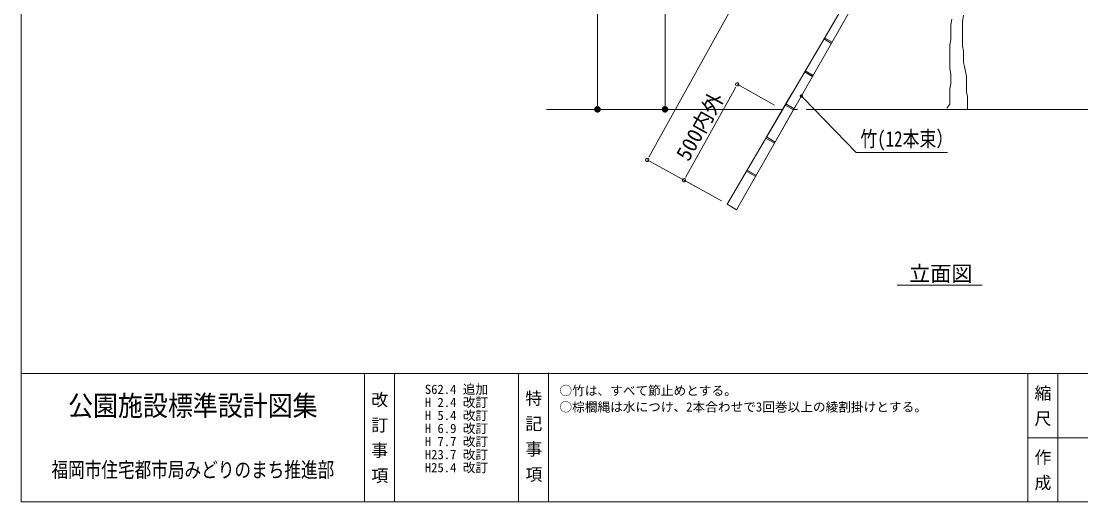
# Model space of a CAD drawing. Units: millimetres, scale not verified. Extents: x 173 to 2911, y 2084 to 3950.
# Drawn here: x 173 to 1796, y 2084 to 2821 of the extents above; entities that cross this region are included whole.
import ezdxf
from ezdxf.enums import TextEntityAlignment as Align

# ---------------------------------------------------------------- set-up
doc = ezdxf.new("R2010")
doc.units = ezdxf.units.MM
doc.header["$LTSCALE"] = 10
for name, color, linetype, lineweight in [('0_2', 7, 'Continuous', 13), ('_0-0_', 7, 'Continuous', 13), ('寸法', 1, 'Continuous', 13), ('本体', 7, 'Continuous', 13)]:
    doc.layers.add(name, color=color, linetype=linetype, lineweight=lineweight)
doc.styles.add('@ＭＳ ゴシック', font='')
doc.styles.add('ＭＳ ゴシック', font='')
doc.styles.get('@ＭＳ ゴシック').set_extended_font_data('@MS Gothic')
doc.styles.get('ＭＳ ゴシック').set_extended_font_data('MS Gothic')

# ---------------------------------------------------------------- blocks, each defined once
blk = doc.blocks.new('filled_dot')
at = {"color": 0, "linetype": 'Continuous', "lineweight": -2, "const_width": 1.25}
blk.add_lwpolyline([(-0.625, 0, 1), (0.625, 0, 1)], format="xyb", close=True, dxfattribs=at)

msp = doc.modelspace()

# ---------------------------------------------------------------- linework, layer by layer
at = {"layer": '0_2'}
msp.add_line((2686.85, 2181.98), (1714.9, 2181.98), dxfattribs=at)
at = {"layer": '_0-0_', "color": 6}
msp.add_line((172.57, 2280.27), (2910.69, 2280.27), dxfattribs=at)
at = {"layer": '_0-0_'}
for p, q in [((698.62, 2280.27), (698.62, 2083.69)), ((744.58, 2280.27), (744.58, 2083.69)), ((934.75, 2280.27), (934.75, 2083.69)), ((980.71, 2281.22), (980.71, 2083.69)), ((1714.9, 2280.27), (1714.9, 2083.69)), ((1760.87, 2280.27), (1760.87, 2083.69))]:
    msp.add_line(p, q, dxfattribs=at)
at = {"layer": '_0-0_', "color": 6}
msp.add_lwpolyline([(2910.69, 3895.51), (172.57, 3895.51), (172.57, 2083.69), (2910.69, 2083.69)], close=True, dxfattribs=at)
at = {"layer": '寸法'}
for p, q in [((1055.65, 3487.69), (1055.65, 2685.41)), ((1490.57, 3254.99), (1136.72, 2616.64)), ((1159.11, 3143.82), (1159.11, 2685.41)), ((1264.91, 2715.03), (1193.06, 2585.41)), ((1267.33, 2719.4), (1264.91, 2715.03)), ((1327, 2692.05), (1269.76, 2723.78)), ((1214.87, 2685.41), (1055.65, 2685.41)), ((1219.81, 2685.41), (1159.11, 2685.41)), ((1134.3, 2612.27), (1136.72, 2616.64)), ((1210.37, 2564.38), (1131.87, 2607.89)), ((1190.64, 2581.04), (1193.06, 2585.41)), ((1245.45, 2544.94), (1188.21, 2576.67))]:
    msp.add_line(p, q, dxfattribs=at)
at = {"layer": '寸法', "color": 3}
msp.add_line((1514.85, 2415.94), (1645.32, 2415.94), dxfattribs=at)
at = {"layer": '寸法'}
msp.add_lwpolyline([(1368.08, 2705.89), (1371.57, 2702.31), (1452.26, 2619.46), (1591.89, 2619.46)], dxfattribs=at)
for centre, start, end in [((1269.76, 2723.78), 60.99998, 240.99998), ((1269.76, 2723.78), 240.99998, 60.99998), ((1131.87, 2607.89), 61, 241), ((1131.87, 2607.89), 241, 61), ((1188.21, 2576.67), 60.99998, 240.99998), ((1188.21, 2576.67), 240.99998, 60.99998)]:
    msp.add_arc(centre, 2.5, start, end, dxfattribs=at)
at = {"layer": '本体'}
for p, q in [((1632.76, 3187.6), (1254.33, 2540.02)), ((1268.77, 2531.58), (1640.09, 3183.32)), ((1616.45, 2829.87), (1614.97, 2819.47)), ((1598.62, 2823.93), (1597.13, 2815.01)), ((1597.13, 2815.01), (1597.13, 2809.06)), ((1597.13, 2809.06), (1597.13, 2803.12)), ((1614.97, 2819.47), (1614.97, 2813.52)), ((1614.97, 2813.52), (1614.97, 2807.58)), ((1402.39, 2793.39), (1414.05, 2786.58)), ((1403.4, 2795.12), (1415.04, 2788.32)), ((1597.13, 2792.72), (1595.64, 2783.8)), ((1597.13, 2803.12), (1597.13, 2792.72)), ((1614.97, 2807.58), (1614.97, 2797.17)), ((1614.97, 2797.17), (1614.97, 2788.26)), ((1595.64, 2783.8), (1595.64, 2777.85)), ((1595.64, 2777.85), (1595.64, 2771.91)), ((1614.97, 2788.26), (1614.97, 2782.31)), ((1614.97, 2782.31), (1616.45, 2774.88)), ((1595.64, 2771.91), (1595.64, 2764.48)), ((1595.64, 2764.48), (1595.64, 2748.13)), ((1616.45, 2774.88), (1616.45, 2762.99)), ((1616.45, 2762.99), (1616.45, 2757.04)), ((1373.79, 2744.44), (1385.99, 2737.32)), ((1595.64, 2748.13), (1597.13, 2739.21)), ((1616.45, 2757.04), (1617.94, 2751.1)), ((1617.94, 2751.1), (1619.42, 2743.67)), ((1372.78, 2742.72), (1385, 2735.58)), ((1597.13, 2739.21), (1597.13, 2730.29)), ((1597.13, 2730.29), (1597.13, 2724.35)), ((1619.42, 2743.67), (1620.91, 2736.24)), ((1620.91, 2736.24), (1620.91, 2730.29)), ((1620.91, 2730.29), (1620.91, 2724.35)), ((1597.13, 2724.35), (1595.64, 2716.92)), ((1595.64, 2716.92), (1595.64, 2710.97)), ((1620.91, 2724.35), (1620.91, 2718.4)), ((1620.91, 2718.4), (1620.91, 2712.46)), ((1620.91, 2712.46), (1622.4, 2705.03)), ((1353.63, 2709.94), (1313.55, 2641.37)), ((1595.64, 2710.97), (1595.64, 2705.03)), ((1595.64, 2705.03), (1595.64, 2699.08)), ((1595.64, 2699.08), (1595.64, 2693.14)), ((1622.4, 2705.03), (1622.4, 2696.11)), ((1622.4, 2696.11), (1622.4, 2690.16)), ((977.76, 2685.41), (1338.97, 2685.41)), ((1326.88, 2633.58), (1360.31, 2692.25)), ((1343.17, 2692.04), (1355.94, 2684.58)), ((1344.18, 2693.77), (1356.93, 2686.32)), ((1356.06, 2685.41), (1361.91, 2685.41)), ((1375.44, 2685.41), (2141.52, 2685.41)), ((1588.42, 2685.44), (1595.14, 2685.44)), ((1595.64, 2693.14), (1591.19, 2687.19)), ((1622.4, 2690.16), (1622.4, 2685.7)), ((1313.55, 2641.37), (1326.88, 2633.58)), ((1314.56, 2643.09), (1327.89, 2635.31)), ((1283.94, 2590.69), (1297.27, 2582.9)), ((1284.95, 2592.42), (1298.28, 2584.63)), ((1254.33, 2540.02), (1268.77, 2531.58))]:
    msp.add_line(p, q, dxfattribs=at)

# ---------------------------------------------------------------- block references
at = {"layer": '寸法'}
for p, xscale, yscale, rotation in [((1368.08, 2705.89), 2, 2, 314.2), ((1055.65, 2685.41), 4, 4, 90), ((1159.11, 2685.41), 4, 4, 90)]:
    msp.add_blockref('filled_dot', p, dxfattribs=dict(at, xscale=xscale, yscale=yscale, rotation=rotation))

# ---------------------------------------------------------------- texts
at = {"layer": '_0-0_', "color": 3, "style": 'ＭＳ ゴシック', "width": 0.8}
msp.add_text('竹(12本束）', height=23.74, dxfattribs=at).set_placement((1458.45, 2621.27), align=Align.BOTTOM_LEFT)
at = {"layer": '_0-0_', "style": 'ＭＳ ゴシック'}
for s, p in [('S62.4 追加', (839.55, 2256.2)), ('H 2.4 改訂', (839.55, 2236.2)), ('H 5.4 改訂', (839.55, 2216.2)), ('H 6.9 改訂', (839.55, 2196.2)), ('H 7.7 改訂', (839.55, 2176.2)), ('H23.7 改訂', (839.55, 2156.2)), ('H25.4 改訂', (839.55, 2136.2))]:
    msp.add_text(s, height=14.24, dxfattribs=at).set_placement(p, align=Align.MIDDLE_CENTER)
for s, p in [('○竹は、すべて節止めとする。', (997.33, 2261.3)), ('○棕櫚縄は水につけ、2本合わせで3回巻以上の綾割掛けとする。', (997.33, 2236.3))]:
    msp.add_text(s, height=14.24, dxfattribs=at).set_placement(p, align=Align.TOP_LEFT)
at = {"layer": '_0-0_', "style": '@ＭＳ ゴシック'}
for s, p in [(' 縮 尺 ', (1737.88, 2231.12)), ('改 訂 事 項', (721.6, 2182.34)), ('特 記 事 項', (957.73, 2184.3)), ('作 成', (1737.88, 2132.83))]:
    msp.add_text(s, height=18.99, rotation=270, dxfattribs=at).set_placement(p, align=Align.MIDDLE_CENTER)
at = {"layer": '_0-0_', "style": 'ＭＳ ゴシック'}
for s, height, width, p in [('公園施設標準設計図集', 31.14, 0.9, (435.59, 2231.12)), ('福岡市住宅都市局みどりのまち推進部', 23.36, 0.8, (435.59, 2132.83))]:
    msp.add_text(s, height=height, dxfattribs=dict(at, width=width)).set_placement(p, align=Align.MIDDLE_CENTER)
at = {"layer": '寸法', "color": 3, "style": 'ＭＳ ゴシック'}
msp.add_text('500内外', height=23.74, rotation=61, dxfattribs=at).set_placement((1212.4, 2659.41), align=Align.MIDDLE_CENTER)
msp.add_text('立面図', height=23.74, dxfattribs=at).set_placement((1533.12, 2414.67), align=Align.BOTTOM_LEFT)

doc.saveas('drawing.dxf')
